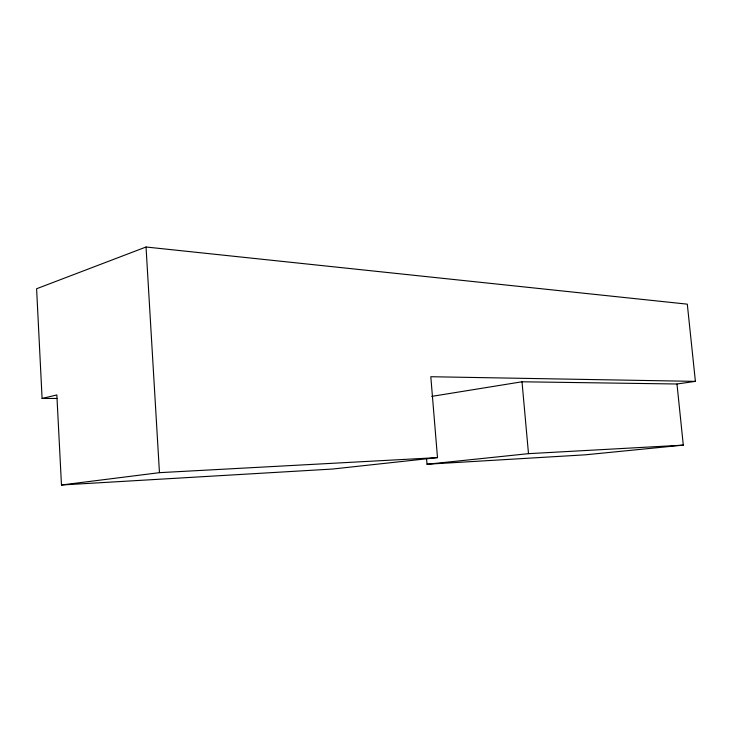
<?xml version="1.0" encoding="UTF-8"?>
<svg xmlns="http://www.w3.org/2000/svg" width="732" height="732" viewBox="0 0 732 732"><rect width="100%" height="100%" fill="white"/><g stroke="black" fill="none" stroke-linecap="round" stroke-linejoin="round"><path stroke-width="1.1" d="M431.743 396.378L522.008 381.784L676.981 383.998L695.4 381.372L687.302 304.155L146.034 247.004L36.6 288.747L42.09 398.473L56.95 398.455M42.09 398.473L56.849 394.941L61.47 484.996L332.465 469.047L437.498 457.61L430.809 376.724L695.4 381.372M61.47 484.996L159.457 472.662L437.498 457.61M426.546 458.625L427.012 464.244L528.495 453.657L683.295 445.129L676.981 383.998M683.295 445.129L585.316 454.819L427.012 464.244M522.008 381.784L528.495 453.657M146.034 247.004L159.457 472.662"/></g></svg>
